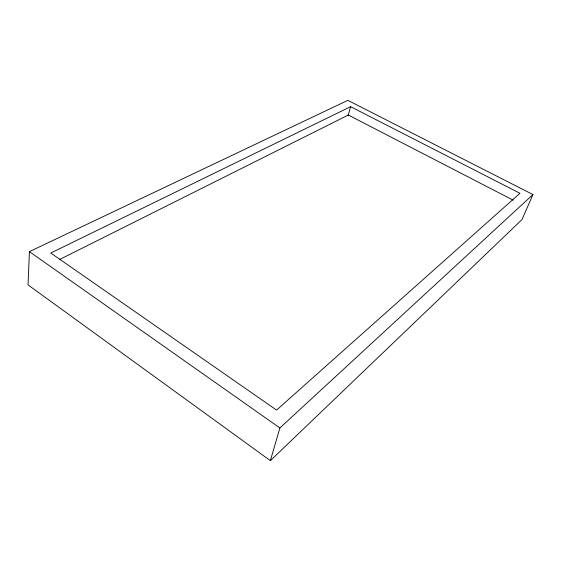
<?xml version="1.0" encoding="UTF-8"?>
<svg xmlns="http://www.w3.org/2000/svg" width="561" height="561" viewBox="0 0 561 561"><rect width="100%" height="100%" fill="white"/><g stroke="black" fill="none" stroke-linecap="round" stroke-linejoin="round"><path stroke-width="0.84" d="M29.41 251.644L28.05 284.904L270.367 460.651L521.982 219.589L532.95 194.555L347.834 100.349L29.41 251.644L279.89 427.973L270.367 460.651M348.101 115.811L350.611 106.674L519.949 193.286L276.573 410.091L50.778 253.025L350.611 106.674M279.89 427.973L532.95 194.555M59.508 259.54L348.318 115.033L513.203 200.186"/></g></svg>
